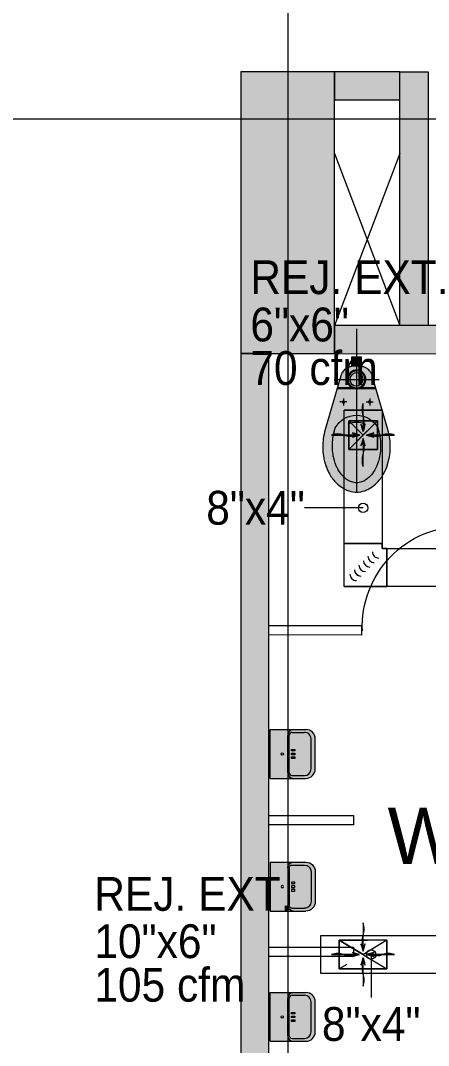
# Model space of a CAD drawing. Header units: metres. Extents: x 31.9 to 124, y -29 to 44.
# Drawn here: x 54.08 to 56.25, y -16.86 to -11.4 of the extents above; entities that cross this region are included whole.
import ezdxf
from ezdxf.enums import TextEntityAlignment as Align

# ---------------------------------------------------------------- set-up
doc = ezdxf.new("R2010")
doc.units = ezdxf.units.M
doc.header["$LTSCALE"] = 100
doc.linetypes.add('Hidden 1_5', pattern=[0.0022, 0.0015, -0.0007000000000000001])
for name, color, linetype, lineweight in [('A-DETL-GENF', 7, 'Continuous', 9), ('A-GENM', 7, 'Continuous', 18), ('ARQ', 8, 'Continuous', 0), ('M-HVAC-CDFF-IDEN', 7, 'Continuous', 9), ('M-HVAC-DUCT', 7, 'Continuous', 18), ('M-HVAC-DUCT-ANNO', 7, 'Hidden 1_5', 18), ('M-HVAC-DUCT-IDEN', 7, 'Continuous', 9)]:
    doc.layers.add(name, color=color, linetype=linetype, lineweight=lineweight)
doc.layers.add('M-HVAC-CDFF', color=8, linetype='Continuous', lineweight=18, true_color=0x414141)
doc.styles.add('ROMAN', font='ROMANS', dxfattribs={"width": 1.199999999999999})
doc.styles.add('SansSerif', font='SANSS__.TTF', dxfattribs={"width": 0.9, "height": 0.18})

# ---------------------------------------------------------------- blocks, each defined once
blk = doc.blocks.new('Est etapa 3 torre')
at = {"layer": 'ARQ'}
h = blk.add_hatch(color=256, dxfattribs=at)
h.paths.add_polyline_path([(1123.550369665541, -5959.123954161294), (1123.050369666239, -5959.123954159915), (1123.050369666188, -5957.623954159333), (1123.550369664792, -5957.623954160246)])
h.paths.add_polyline_path([(1116.050375337242, -5959.123954160397), (1115.55037533794, -5959.123954159018), (1115.55037533789, -5957.623954158436), (1116.050375336493, -5957.62395415935)])
h.paths.add_polyline_path([(1139.548002271606, -5959.123954160801), (1139.048002272304, -5959.123954159419), (1139.048002272254, -5957.623954158837), (1139.548002270857, -5957.623954159753)])
h.paths.add_polyline_path([(1132.050369663152, -5959.123954157691), (1131.55036966385, -5959.123954156312), (1131.5503696638, -5957.62395415573), (1132.050369662403, -5957.623954156643)])
h.paths.add_polyline_path([(1140.048002271932, -5967.648834832642), (1140.048002271216, -5968.148834830315), (1138.548002270169, -5968.148834831887), (1138.548002271234, -5967.648834835147)])
h.paths.add_polyline_path([(1124.050369665009, -5967.648834832642), (1124.050369664293, -5968.148834830315), (1122.550369663245, -5968.148834831893), (1122.550369664311, -5967.64883483515)])
h.paths.add_polyline_path([(1131.050369663013, -5967.648834830643), (1131.050369664625, -5968.148834827849), (1132.550369664392, -5968.148834828135), (1132.550369663245, -5967.648834830929)])
h.paths.add_polyline_path([(1115.050369661482, -5967.648834832642), (1115.050369662198, -5968.148834830315), (1116.550369663245, -5968.148834831891), (1116.55036966218, -5967.64883483515)])
h.paths.add_polyline_path([(1140.048002275612, -5975.648834831246), (1140.048002275245, -5976.148834827985), (1138.548002273965, -5976.148834830024), (1138.548002275379, -5975.648834831421)])
h.paths.add_polyline_path([(1124.050369668689, -5975.648834831246), (1124.050369668322, -5976.148834827985), (1122.550369667042, -5976.148834830028), (1122.550369668456, -5975.648834831425)])
h.paths.add_polyline_path([(1131.050369668206, -5975.648834829712), (1131.050369669352, -5976.148834828315), (1132.550369669236, -5976.148834827203), (1132.550369667857, -5975.648834828833)])
h.paths.add_polyline_path([(1115.050369657806, -5975.648834831245), (1115.050369658172, -5976.148834827985), (1116.550369659453, -5976.148834830028), (1116.550369658039, -5975.648834831425)])
h.paths.add_polyline_path([(1140.048002276585, -5985.748834849965), (1140.048002276335, -5986.248834847172), (1138.548002275986, -5986.248834849212), (1138.548002277167, -5985.748834850141)])
h.paths.add_polyline_path([(1124.050369669662, -5985.748834849965), (1124.050369669412, -5986.248834847172), (1122.550369669063, -5986.248834849215), (1122.550369670244, -5985.748834850145)])
h.paths.add_polyline_path([(1131.050369666967, -5985.748834848431), (1131.050369668696, -5986.248834846103), (1132.550369668579, -5986.248834844526), (1132.5503696672, -5985.748834846388)])
h.paths.add_polyline_path([(1115.050369656833, -5985.748834849965), (1115.050369657083, -5986.248834847172), (1116.550369657432, -5986.248834849215), (1116.55036965625, -5985.748834850145)])
h.paths.add_polyline_path([(1140.048002275122, -5993.748833660076), (1140.048002274872, -5994.248833657282), (1138.548002274523, -5994.248833659321), (1138.548002275704, -5993.748833660253)])
h.paths.add_polyline_path([(1124.050369674735, -5993.748834835296), (1124.050369674135, -5994.248834833666), (1122.550369673553, -5994.248834834312), (1122.550369674851, -5993.748834835245)])
h.paths.add_polyline_path([(1131.05036966913, -5993.748834832133), (1131.050369670626, -5994.248834830736), (1132.550369670626, -5994.248834830556), (1132.550369670061, -5993.748834831953)])
h.paths.add_polyline_path([(1115.050369656251, -5993.748831803234), (1115.05036965685, -5994.248831801604), (1116.550369657432, -5994.24883180225), (1116.550369656134, -5993.748831803183)])
h.paths.add_polyline_path([(1132.050360361903, -6003.426390492376), (1131.550360360856, -6003.426390492592), (1131.55037892044, -6004.921760868172), (1132.050378921489, -6004.921760867956)])
h.paths.add_polyline_path([(1138.152793372847, -6003.423836377518), (1139.652793369586, -6003.423836378164), (1139.652793369371, -6003.923836379212), (1138.152793372631, -6003.923836378566)])
h.paths.add_polyline_path([(1116.050375358679, -6004.924075674147), (1116.050375358034, -6003.424075677407), (1115.550375356986, -6003.424075677623), (1115.550375357632, -6004.924075674362)])
h.paths.add_polyline_path([(1123.550369687844, -6004.924075674602), (1123.550369687198, -6003.424075677864), (1123.050369686151, -6003.424075678078), (1123.050369686797, -6004.924075674819)])
h.paths.add_polyline_path([(1139.048002289701, -6011.948833649136), (1139.047996607098, -6009.548833710944), (1139.547996608146, -6009.548833711159), (1139.548002290749, -6011.948833649351)])
h.paths.add_polyline_path([(1131.55036967931, -6009.548833711391), (1131.550369680141, -6011.948833649351), (1132.050369680024, -6011.948833650998), (1132.050369679077, -6009.548833710711)])
h.paths.add_polyline_path([(1123.050369689387, -6009.548833711393), (1123.050369690218, -6011.948833649351), (1123.550369690101, -6011.948833650999), (1123.550369689154, -6009.548833710712)])
h.paths.add_polyline_path([(1116.050375342798, -6009.548833711051), (1116.050375341967, -6011.948833647704), (1115.550375342083, -6011.948833649351), (1115.550375343031, -6009.548833710371)])
for p, q in [((1123.300369664145, -5955.354215387314), (1123.300369691713, -6014.914148609518)), ((1113.670491922903, -6003.673836377351), (1145.333174937007, -6003.673839297823))]:
    blk.add_line(p, q, dxfattribs=at)
blk.add_lwpolyline([(1123.550369687844, -6004.924075674602), (1123.550369687198, -6003.424075677864), (1123.050369686151, -6003.424075678078), (1123.050369686797, -6004.924075674819)], close=True, dxfattribs=at)
blk = doc.blocks.new('P8P1P161')
at = {"layer": 'ARQ'}
h = blk.add_hatch(color=256, dxfattribs=at)
h.dxf.hatch_style = 1
h.paths.add_polyline_path([(-0.1300000000001091, 0), (0.1300000000001091, 0), (0.1299999999996544, -0.0799998301849883), (-0.1300000000001091, -0.0799997520584839)])
h.paths.add_polyline_path([(-0.0063202243982232, -0.0641073563760983, 1), (0.0063202243973137, -0.0641073599961146, 1)], flags=16)
h.paths.add_polyline_path([(-0.1300000000001091, -0.0799997520584839), (0.1299999999996544, -0.0799998301849883), (0.1300000000001091, -0.1233384151137216, 0.4142135623737434), (0.0999999999999091, -0.0933384151135215), (-0.1000000000003638, -0.0933384151135215, 0.4142135623735267), (-0.1300000000005639, -0.1233384151134942)])
h.paths.add_polyline_path([(-0.1000000000003638, -0.0933384151135215), (0.0999999999999091, -0.0933384151135215, -0.4142135623726949), (0.1300000000001091, -0.1233384151137216), (0.1300000000001091, -0.1900000000002819, -0.4142135623711642), (0.0799999999999273, -0.2400000000000091), (-0.080000000000382, -0.2400000000000091, -0.414213562373028), (-0.1300000000005639, -0.1900000000000546), (-0.1300000000005639, -0.1233384151132668, -0.4142135623714972)])
h.paths.add_polyline_path([(-0.0999999999999091, -0.1013732679386976, 0.4142135623734954), (-0.1149013541503336, -0.1162746220888948), (-0.1149013541498789, -0.1829362069750004, 0.4142135623726117), (-0.080000000000382, -0.2178375611247247), (0.0799999999994725, -0.2178375611247247, 0.4142135623739951), (0.1149013541498789, -0.1829362069747731), (0.1149013541494241, -0.1162746220884401, 0.4142135623726949), (0.0999999999999091, -0.1013732679386976)], flags=16)
h.paths.add_polyline_path([(-0.0239760535368987, -0.1136467838055069), (-0.0239760535368987, -0.1304232662969298), (-0.0160239464639744, -0.1304232662969298), (-0.0160239464639744, -0.1136467838055069)], flags=0)
h.paths.add_polyline_path([(-0.0039760535369169, -0.1136467838055069), (-0.0039760535369169, -0.1304232662967024), (0.0039760535360074, -0.1304232662967024), (0.0039760535360074, -0.1136467838055069)], flags=0)
h.paths.add_polyline_path([(0.0160239464630649, -0.1136467838055069), (0.0160239464630649, -0.1304232662969298), (0.0239760535359892, -0.1304232662967024), (0.0239760535359892, -0.1136467838052795)], flags=0)
h.paths.add_polyline_path([(-0.1149013541503336, -0.1162746220888948, -0.4142135623734955), (-0.0999999999999091, -0.1013732679386976), (0.0999999999999091, -0.1013732679386976, -0.4142135623726942), (0.1149013541494241, -0.1162746220884401), (0.1149013541498789, -0.1829362069747731, -0.4142135623735788), (0.0799999999994725, -0.2178375611247247), (-0.0799999999999273, -0.2178375611247247, -0.4142135623726114), (-0.1149013541494241, -0.1829362069752278)], flags=0)
h = blk.add_hatch(color=256, dxfattribs=at)
h.dxf.hatch_style = 1
h.paths.add_polyline_path([(-0.114901354150188, -0.1162746220885417), (-0.1149013541497514, -0.1829362069751623, 0.4142135623717373), (-0.0799999999999273, -0.2178375611248247), (0.0799999999998994, -0.2178375611248247, 0.4142135623753271), (0.1149013541497515, -0.1829362069747624), (0.1149013541492785, -0.1162746220883669, 0.4142135623716568), (0.0999999999994543, -0.1013732679386159), (-0.1000000000003699, -0.1013732679386159, 0.4142135623749738)])
h.paths.add_polyline_path([(0.0239760535359892, -0.1304232662967024), (0.0160239464630649, -0.1304232662969298), (0.0160239464630649, -0.1136467838055068), (0.0239760535359892, -0.1136467838052795)], flags=16)
h.paths.add_polyline_path([(0.0039760535360074, -0.1304232662967024), (-0.0039760535369168, -0.1304232662967024), (-0.0039760535369169, -0.1136467838055069), (0.0039760535360074, -0.1136467838055069)], flags=16)
h.paths.add_polyline_path([(-0.0160239464639744, -0.1304232662969298), (-0.0239760535368987, -0.1304232662969298), (-0.0239760535368987, -0.1136467838055068), (-0.0160239464639745, -0.1136467838055069)], flags=16)
for p, q in [((-0.1300000000001091, 0), (0.1300000000001091, 0)), ((-0.1300000000001091, 0), (-0.1300000000001091, -0.1233384151134942)), ((0.1300000000001091, 0), (0.1299999999996544, -0.1233384151137216)), ((-0.0999999999999091, -0.0933384151135215), (0.0999999999999091, -0.0933384151135215)), ((-0.0999999999999091, -0.1013732679386976), (0.0999999999999091, -0.1013732679386976)), ((-0.1300000000001091, -0.1233384151134942), (-0.1300000000001091, -0.1900000000000546)), ((-0.1149013541503336, -0.1162746220886675), (-0.1149013541498789, -0.1829362069750004)), ((-0.0239760535368987, -0.1304232662969298), (-0.0239760535368987, -0.1136467838055069)), ((-0.0239760535368987, -0.1136467838055069), (-0.0160239464639744, -0.1136467838055069)), ((-0.0160239464639744, -0.1304232662969298), (-0.0239760535368987, -0.1304232662969298)), ((-0.0160239464639744, -0.1136467838055069), (-0.0160239464639744, -0.1304232662969298)), ((-0.0039760535369169, -0.1136467838055069), (0.0039760535360074, -0.1136467838055069)), ((-0.0039760535369169, -0.1304232662967024), (-0.0039760535369169, -0.1136467838055069)), ((0.0039760535360074, -0.1304232662967024), (-0.0039760535369169, -0.1304232662967024)), ((0.0039760535360074, -0.1136467838055069), (0.0039760535360074, -0.1304232662967024)), ((0.0160239464630649, -0.1304232662969298), (0.0160239464630649, -0.1136467838055069)), ((0.0160239464630649, -0.1136467838055069), (0.0239760535359892, -0.1136467838052795)), ((0.0239760535359892, -0.1304232662967024), (0.0160239464630649, -0.1304232662969298)), ((0.0239760535359892, -0.1136467838052795), (0.0239760535359892, -0.1304232662967024)), ((0.1149013541494241, -0.1162746220886675), (0.1149013541498789, -0.1829362069750004)), ((0.1299999999996544, -0.1233384151137216), (0.1299999999996544, -0.1900000000000546)), ((-0.080000000000382, -0.2178375611249521), (0.0799999999999273, -0.2178375611249521)), ((-0.080000000000382, -0.2400000000002365), (0.0799999999999273, -0.2400000000000091))]:
    blk.add_line(p, q, dxfattribs=at)
blk.add_circle((-4.547e-13, -0.0641073581859928), 0.0063202243976441, dxfattribs=at)
for centre, radius, start, end in [((-0.1000000000003638, -0.1233384151134942), 0.03, 90, 180), ((-0.1000000000003638, -0.1162746220884401), 0.0149013541498242, 90, 180), ((0.0999999999999091, -0.1233384151134942), 0.03, 0, 90), ((0.0999999999994543, -0.1162746220884401), 0.0149013541498242, 0, 90), ((-0.080000000000382, -0.1900000000000546), 0.05, 180, 270), ((-0.0799999999999273, -0.1829362069750004), 0.0349013541498242, 180, 270), ((0.0799999999999273, -0.1829362069750004), 0.0349013541498242, 270, 0), ((0.0799999999999273, -0.1900000000000546), 0.05, 270, 0)]:
    blk.add_arc(centre, radius, start, end, dxfattribs=at)
at = {"layer": 'ARQ', "style": 'ROMAN', "width": 1.199999999999999}
for tag, flags, p in [('CODIN', 3, (0.0177172070357301, -0.6472347823655582)), ('CODIN0', 1, (-0.0319827929642997, -0.9753553299003668))]:
    blk.add_attdef(tag, text='', height=0.21, dxfattribs=dict(at, flags=flags)).set_placement(p, align=Align.MIDDLE)
blk = doc.blocks.new('PUERTA BAÑOS')
at = {"layer": 'ARQ'}
h = blk.add_hatch(color=256, dxfattribs=at)
edge = h.paths.add_edge_path()
edge.add_line((-0.0074999999487773, 0.0024999998868225), (-0.0075031825107885, -0.6277996641574646))
edge.add_arc((-0.01250318248631676, -0.6277996643612159), 0.004999999975528264, -89.99999766574399, 2.3348184754468093e-06, ccw=False)
edge.add_line((-0.0125031822826145, -0.6327996643367442), (-0.0325031823012978, -0.6327996648610679))
edge.add_arc((-0.03250318250481996, -0.627799664827046), 0.005000000034021905, 180.0000023323223, 270.0000023321921, ccw=False)
edge.add_line((-0.0375031825388419, -0.6277996650305795), (-0.0374999998602448, -0.002500000990949047))
edge.add_arc((-0.03249999982656623, -0.002500000845348063), 0.005000000033678566, 90.00000166789118, 180.0000016684638, ccw=False)
edge.add_line((-0.0324999999721172, 0.0024999991883305), (-0.0074999999487773, 0.0024999998868225))
for p, q in [((1.137e-13, 9.095e-13), (-0.0050000000047135, -5.77529e-11)), ((1.7461161e-09, -0.0599999999967622), (1.137e-13, 9.095e-13)), ((-0.029999999795109, -0.0050000008186544), (-0.0299999993294478, -0.0200000007744166)), ((-0.0050000000047135, -5.77529e-11), (-0.0250000000233399, -6.984919e-10)), ((-0.024999999324848, -0.0250000006626579), (-0.0049999993062784, -0.0250000000801265)), ((-0.0049999993062784, -0.0250000000801265), (-0.0050000000047135, -5.77529e-11)), ((-0.0050000000047135, -5.77529e-11), (-0.0049999982584836, -0.0600000001127228)), ((-0.0049999982584836, -0.0600000001127228), (1.7461161e-09, -0.0599999999967622))]:
    blk.add_line(p, q, dxfattribs=at)
blk.add_lwpolyline([(-0.0074999999487773, 0.0024999998868225), (-0.0075031825107885, -0.6277996641574646, -0.4142135623759698), (-0.0125031822826145, -0.6327996643367442), (-0.0325031823012978, -0.6327996648610679, -0.4142135623724264), (-0.0375031825388419, -0.6277996650305795), (-0.0374999998602448, -0.002500000990949, -0.4142135623760223), (-0.0324999999721172, 0.0024999991883305)], format="xyb", close=True, dxfattribs=at)
blk.add_circle((-0.0224999996133875, -0.0125000005932634), 0.0025000000013434, dxfattribs=at)
at = {"layer": 'ARQ', "ltscale": 0.1}
blk.add_arc((-0.034025017172155, -0.0259464447144637), 0.6068551286275402, 177.548312870002, 270.1436830651604, dxfattribs=at)
at = {"layer": 'ARQ'}
for centre, radius, start, end in [((-0.0249999997905093, -0.0050000006435766), 0.0050000000026502, 90.00000155563731, 180.0000015586185), ((-0.0249999993247343, -0.020000000658456), 0.0050000000028146, 180.00000155562, 270.0000015556374)]:
    blk.add_arc(centre, radius, start, end, dxfattribs=at)
blk = doc.blocks.new('INODORO')
at = {"layer": 'ARQ'}
h = blk.add_hatch(color=256, dxfattribs=at)
edge = h.paths.add_edge_path()
edge.add_line((0.167138879916763, 0.3874542567732533), (0.0841340761049431, 0.1014604439486232))
edge.add_arc((0.0166338178486854, 0.1199999999093961), 0.0700000000000085, 269.9999996867988, 344.64191253289164, ccw=False)
edge.add_line((0.0166338174658449, 0.0499999999087777), (-0.0166338174676777, 0.0500000000906038))
edge.add_arc((-0.016633817085733, 0.1200000000917498), 0.0699999999999481, 195.3580868407373, 269.99999968683017, ccw=False)
edge.add_line((-0.08413407554513701, 0.1014604448682803), (-0.1671388762304913, 0.3874542586008414))
edge.add_arc((0.1445241762276623, 0.4779091156929099), 0.3245241738887575, 179.9999996868257, 196.1844647994607, ccw=False)
edge.add_arc((0.1445241762258433, 0.4779091156929099), 0.3245241738885062, 162.8823672647612, 179.9999996868052, ccw=False)
edge.add_arc((0.0735606987828419, 0.4997642400489898), 0.2502714864526803, 143.3683697551233, 162.8823672647904, ccw=False)
edge.add_arc((0.0285611388035818, 0.5332224222456718), 0.1941964442831833, 119.1220158624026, 143.3683697551146, ccw=False)
edge.add_arc((2.9203875e-09, 0.5844902877188362), 0.1355097122808655, 89.99999968678691, 119.12201586236091, ccw=False)
edge.add_arc((2.9203875e-09, 0.5844902877179265), 0.1355097122805724, 60.877983511279126, 89.9999996868533, ccw=False)
edge.add_arc((-0.0285611335220324, 0.5332224225594473), 0.1941964442830499, 36.63162961851879, 60.87798351123172, ccw=False)
edge.add_arc((-0.0735606938687283, 0.4997642408529829), 0.2502714864527536, 17.117632108836688, 36.631629618503325, ccw=False)
edge.add_arc((-0.1445241715509269, 0.4779091172708834), 0.3245241738884838, -3.131308972115221e-07, 17.117632108913824, ccw=False)
edge.add_arc((-0.1445241715500174, 0.4779091172695189), 0.3245241738885833, 343.81552050504206, 359.9999996868814, ccw=False)
blk.add_hatch(color=256, dxfattribs=at).paths.add_polyline_path([(0.0249999999987267, 0.0500000000006367), (-0.0250000000005457, 0.0500000000020009), (-0.0250000000014552, 0), (0.0249999999996362, 4.547e-13)])
at = {"layer": 'ARQ', "extrusion": (-1.5566525472e-06, -4.4737095447e-06, 0.9999999999887814)}
for p, q in [((-0.0512779855508256, 0.2400000002935485, 13.501742092681), (-0.0887220123605062, 0.2400000004986396, 13.50174203439367)), ((-0.0699999990584388, 0.2212779869937549, 13.50174197978049), (-0.069999998852893, 0.2587220138016164, 13.50174214729419)), ((0.0512779876389118, 0.2399999997337545, 13.50174225232502), (0.0887220144476828, 0.2399999995291182, 13.50174231061236)), ((0.0700000009418886, 0.2212779862279603, 13.50174219771184), (0.0700000011456155, 0.2587220130349124, 13.50174236522554)), ((0.1029590844498784, 0.169999999450738, 13.50174201961486), (-0.1029590831250857, 0.1700000005789661, 13.50174169907182)), ((-0.0237486835449659, 0.1640000001457338, 13.50174179553264), (-0.1013111289695416, 0.1640000005691036, 13.50174167479486)), ((0.1013111302281118, 0.1639999994617938, 13.50174199020731), (0.0237486848026833, 0.1639999998856183, 13.50174186946954))]:
    blk.add_line(p, q, dxfattribs=at)
at = {"layer": 'ARQ', "extrusion": (-1.5566525472e-06, -4.4737095447e-06, 0.9999999999887814), "flags": 128}
for points, elevation in [([(0.1671388799180908, 0.3874542567674592), (0.0841340761063266, 0.1014604439433082, -0.0167011858539135), (0.0827460431519839, 0.0969962248799978, -0.0228064528630514), (0.0803759648998266, 0.0910701072474405, -0.0218209622997338), (0.0776118789034668, 0.0856244843505995, -0.0347514792471935), (0.0722630478320732, 0.0775101332194199, -0.0365712911506086), (0.065478668989913, 0.0698583952563556, -0.0439883392274098), (0.055953944524454, 0.0620868957062605, -0.0521847935260016), (0.0431115439781712, 0.0552008485319434, -0.0824963867723115), (0.0207382643283103, 0.0501204355199821, -0.0146682033006329), (0.016633817465493, 0.049999999907792), (-0.0166338174681699, 0.0500000000892362, -0.083908947042246), (-0.0396378349518565, 0.0538878592796746, -0.0986986279768356), (-0.0632296782828643, 0.0677618366508902, -0.0824963867874234), (-0.0776167863289649, 0.0856331925254456, -0.0521847935286534), (-0.0834107733392284, 0.0990038548847728, -0.0091466910465832), (-0.0841340755424673, 0.1014604448637169), (-0.1671388762315909, 0.3874542585969077, -0.0384382318810308), (-0.1773120912419022, 0.436227508481503, -0.0322098651645196), (-0.179999997662262, 0.4779091174592618, -0.0043562944650778), (-0.1799507307570857, 0.4835636869435682, -0.0347539822823099), (-0.1760397497963983, 0.5284532426546146, -0.0218184611944585), (-0.1704152023055578, 0.5561978587393114, -0.0137793666262375), (-0.1656243812009251, 0.573427761838207, -0.0090242503766358), (-0.1628101955625901, 0.5820115332269507, -0.0228039516042641), (-0.1543373170048916, 0.6031968815550527, -0.0218209623747577), (-0.1444549128022155, 0.6226666811719203, -0.0315147983743547), (-0.1272792173413599, 0.6490932225697252, -0.0032331399943346), (-0.1257677262995335, 0.6510988845571141, -0.0365712911242686), (-0.1069463219407443, 0.6723266531382831, -0.0439883392046276), (-0.0805225559546658, 0.693886688675776, -0.0220501206487333), (-0.0659486565789375, 0.7028695782688371, -0.0301025395815668), (-0.05125606195865599, 0.7099322979612929, -0.0824963867841922), (-0.0079446084483641, 0.7197669127161005, -0.0146663661885284), (3.6587572e-09, 0.719999999991422, -0.0839082790123927), (0.0445320610557226, 0.7124737941473592, -0.0433837691539921), (0.0659486637128932, 0.7028695775453342, -0.0550790149373282), (0.1007063471003309, 0.6781437026464371, -0.0508149280683712), (0.1272792238852709, 0.6490932211777436, -0.0315497034242814), (0.1444720595537028, 0.6226362692529773, -0.0521855455748661), (0.1651875980231962, 0.5748313444857477, -0.0014683863351956), (0.1656243869217695, 0.5734277600260388, -0.0425164554927479), (0.1773120686760742, 0.5195909348136257, -0.0322100287174995), (0.1800000023387562, 0.4779091154888416, -0.0043571310662072), (0.1799507165077342, 0.4722534601760911, -0.0347522301866887), (0.1760399391368104, 0.4273661615002933, -0.0218196117753596), (0.1704151328853481, 0.3996200761491883, -0.0097069137479181), (0.167138857705388, 0.3874541802362085)], 13.50184572046907), ([(2.10209143665e-05, 0.6700604028757108, 0.0146663662201114), (-0.0049980160714407, 0.6699131491592321, 0.0824963867754862), (-0.0323601810299641, 0.6637000962787579, 0.0447953269140428), (-0.0459570889083387, 0.6566657190582808, 0.0073747332536994), (-0.0496328151280998, 0.6542484947989952, 0.0439883391764525), (-0.0699262428530629, 0.6376904075384654, 0.0365712911168267), (-0.0843810639122695, 0.6213875009867291, 0.0188768098917693), (-0.0908717233557279, 0.6121897254497327, 0.015864262478818), (-0.0979042313401942, 0.6005909817039088, 0.0218209623995093), (-0.1063467931616888, 0.5839578847887129, 0.0228039516112901), (-0.11358519381172, 0.5658591904561657, 0.0179099563173766), (-0.1180962050232618, 0.5512265233249379, 0.0048944974453076), (-0.1195818378695009, 0.5454905562712559, 0.0218184611920648), (-0.124827357386251, 0.5196155991474912, 0.0347539822809637), (-0.1284747844892388, 0.477751068541692, 0.0043562944693063), (-0.1285207313875723, 0.4724775501558188, 0.0322098651650438), (-0.126013958070092, 0.4336047886186073, 0.0336196500379373), (-0.1180962058839448, 0.3937285768771058, 0.0103533777945605), (-0.1156160600690441, 0.3852294822167833, 0.0084883444845169), (-0.1133215334037229, 0.3783427035490652)], 13.50174109866126), ([(0.1133635720422624, 0.3783427023080597, 0.0009349440113181), (0.1136277496650072, 0.3790973919334771, 0.0179081190670982), (0.1181382446900456, 0.3937285755838043, 0.0048942608912736), (0.1196238084346395, 0.3994642646617991, 0.0218196117238312), (0.1248695692754063, 0.4253405920407407, 0.0347522301599872), (0.1285168065081305, 0.4672030177138213, 0.0043571310470062), (0.1285627710560046, 0.4724775487488305, 0.032210028726899), (0.1260559723300845, 0.5113505064617754, 0.0336194864654326), (0.1181382455515812, 0.5512265220270888, 0.0103527910675619), (0.1156582502073494, 0.5597251381185752, 0.0521855455776311), (0.0979609155770011, 0.6005650010045886, 0.0158991415559226), (0.0909137645516698, 0.6121897244565649, 0.0665105114334335), (0.0651759842235907, 0.6421578962907079, 0.0403733848146336), (0.0459991305885239, 0.6566657185562396, 0.0580937513201958), (0.0281543067209428, 0.6653056955411218, 0.0839082790044594), (2.10209143665e-05, 0.6700604028757108)], 13.50174109866127)]:
    blk.add_lwpolyline(points, format="xyb", dxfattribs=dict(at, elevation=elevation))
at = {"layer": 'ARQ', "ltscale": 0.25, "extrusion": (-1.5566525472e-06, -4.4737095447e-06, 0.9999999999887814), "elevation": 13.50174109866126}
for points in [[(2.10175234599e-05, -0.1499395971131048), (2.10215969494e-05, 0.7200604028791215)], [(-0.1199789826137919, 0.1200604028850315), (0.1200210176653818, 0.1200604028813935)]]:
    blk.add_lwpolyline(points, dxfattribs=at)
at = {"layer": 'ARQ', "extrusion": (-1.5566525472e-06, -4.4737095447e-06, 0.9999999999887814), "elevation": 13.50174109866127}
blk.add_lwpolyline([(0.0250210175254287, 0.0500604028859863), (-0.0249789824728811, 0.0500604028855315), (-0.0249789824750483, 6.04028866683e-05), (0.025021017524171, 6.04028866683e-05)], close=True, dxfattribs=at)
at = {"layer": 'ARQ', "extrusion": (-1.556652547174008e-06, -4.473709544709044e-06, 0.9999999999887812)}
blk.add_ellipse((2.1245228e-09, 0.438210434820121, 13.50174305923893), major_axis=(0.1210894758802731, -0.0421337682255033), ratio=0.9999999999887806, start_param=3.962815268545562, end_param=6.131667520141916, dxfattribs=at)
at = {"layer": 'ARQ', "extrusion": (-1.556652547168421e-06, -4.473709544710988e-06, 0.9999999999887813)}
blk.add_ellipse((2.1245228e-09, 0.438210434820121, 13.50174305923893), major_axis=(0.08626053019274069, -0.0300148395202315), ratio=0.9999999999887816, start_param=4.528682651413999, end_param=5.565800137270519, dxfattribs=at)
at = {"layer": 'ARQ', "extrusion": (-1.556652547069511e-06, -4.473709544810609e-06, 0.9999999999887813)}
for centre in [(-0.0699999989565754, 0.2400000003976856, 13.50174206353734), (0.07000000104375201, 0.2399999996282531, 13.50174228146869)]:
    blk.add_ellipse(centre, major_axis=(0.0056667529156613, -0.0019717787378508), ratio=0.9999999999887814, dxfattribs=at)
at = {"layer": 'ARQ', "extrusion": (-1.556652547155208e-06, -4.473709544715585e-06, 0.9999999999887815)}
blk.add_ellipse((3.881837e-10, 0.120000000015807, 13.50174163565786), major_axis=(0.0472229409644698, -0.0164314894835613), ratio=0.9999999999887814, dxfattribs=at)
at = {"layer": 'ARQ', "extrusion": (-1.556652547174209e-06, -4.473709544708974e-06, 0.9999999999887813)}
blk.add_ellipse((3.881837e-10, 0.120000000015807, 13.50174163565786), major_axis=(0.0425006468680414, -0.014788340535414), ratio=0.9999999999887812, dxfattribs=at)
at = {"layer": 'ARQ', "extrusion": (-1.556652547156365e-06, -4.473709544715183e-06, 0.9999999999887816)}
blk.add_ellipse((3.881837e-10, 0.120000000015807, 13.50174163565786), major_axis=(0.0330560586750786, -0.011502042638485), ratio=0.9999999999887814, dxfattribs=at)
blk = doc.blocks.new('P6-7-8')
at = {"layer": 'ARQ', "ltscale": 0.03}
h = blk.add_hatch(color=256, dxfattribs=at)
h.dxf.hatch_style = 1
h.paths.add_polyline_path([(129.3865621133843, -2853.855804506081), (129.3865621134357, -2854.005809336991), (129.7347591097323, -2854.005812471573), (129.7347591094476, -2853.855807643226)])
h.paths.add_polyline_path([(129.7347591042089, -2853.855807642994), (129.8847639346534, -2853.855807643057), (129.8847639376768, -2855.206729296698), (129.7347591103762, -2855.206729295236)])
h.paths.add_polyline_path([(132.4462888084984, -2855.356754535149), (132.4462888084984, -2855.206729295966), (129.3865621139901, -2855.2064112302), (129.3865621139901, -2855.356436469382)])
h.paths.add_polyline_path([(129.0366104135594, -2859.980488836386), (129.0365619734098, -2855.355804504832), (128.8865619759476, -2855.355804501174), (128.8866028129132, -2859.61510797262), (128.8865621027003, -2859.980483682531)])
h.paths.add_polyline_path([(132.4462332317758, -2858.531190915465), (132.2962079925928, -2858.531190915465), (132.2961985988152, -2855.356754535153), (132.4462238379981, -2855.356754535153)])
h.paths.add_polyline_path([(131.0459575716372, -2858.381174226039), (131.0461623731348, -2860.070768082228), (131.3462096694964, -2860.070768082228), (131.3462096694964, -2859.920510028152), (131.1970768258589, -2859.920717763606), (131.1960066738188, -2858.381174226039)])
h.paths.add_polyline_path([(132.4462353723156, -2859.920520186214), (132.2962101331327, -2859.920520186214), (132.2962031860268, -2860.570226184826), (132.4462284252097, -2860.570226184826)])
h.paths.add_polyline_path([(132.2462932880007, -2860.070778806225), (132.2962101331641, -2860.070569288396), (132.2962101331641, -2859.920520186214), (132.2462932880007, -2859.920729704043)])
h.paths.add_polyline_path([(128.886562301552, -2862.415180066459), (132.4462924995787, -2862.415179770738), (132.4462924995787, -2862.265130668557), (129.386562157413, -2862.265130964944), (129.3865621574585, -2862.380562136251), (128.8865623016661, -2862.380562134603)])
h.paths.add_polyline_path([(132.296246309827, -2861.77026801326), (132.2962433973955, -2862.265130954991), (132.4462924995771, -2862.265130954991), (132.4462954120086, -2861.77026801326)])
h.paths.add_polyline_path([(135.7619949586428, -2859.920520184995), (135.7619949586428, -2860.070524724243), (135.1955374785273, -2860.070524723945), (135.1955375160589, -2862.435182168386), (135.0454909214725, -2862.435182167988), (135.0454908839408, -2859.920520185247)])
h.paths.add_polyline_path([(138.3143842359016, -2859.920520186054), (138.3143842359016, -2860.070524718216), (137.8865621068339, -2860.070524718216), (137.8865621052548, -2859.980562135912), (137.3865621054877, -2859.980562136592), (137.3865621070624, -2860.070524721014), (136.9619949586429, -2860.070524723048), (136.9619949586429, -2859.920520186054)])
h.paths.add_polyline_path([(135.1955375148452, -2862.43518216822), (142.2381091023706, -2862.435182171283), (142.2381091023706, -2862.282483498081), (135.1955375148452, -2862.282483495018)])
h.paths.add_polyline_path([(140.5135419087342, -2859.920557914773), (140.5135419087342, -2860.070562451633), (139.5143842359046, -2860.070562453403), (139.5143842359046, -2859.920557915868)])
h.paths.add_polyline_path([(139.938931607318, -2862.282483496777), (140.0889782017589, -2862.282483497177), (140.088971238908, -2860.07056245434), (139.9389712414459, -2860.070562450678), (139.9389712414952, -2860.068550720262), (139.938931607318, -2862.282483496777), (139.9388850109212, -2862.282483496944)])
h.paths.add_polyline_path([(141.713541908734, -2859.920557913772), (141.713541908734, -2860.070562453472), (142.2381090916138, -2860.070562453114), (142.2381091027237, -2862.435182176465), (142.3881556973101, -2862.435182166168), (142.3881556862002, -2859.920557904517)])
h.paths.add_polyline_path([(145.384194758097, -2862.280588873095), (149.1853955403637, -2862.280566040151), (149.1853955403637, -2862.430615142018), (145.384194758097, -2862.430637974962)])
h.paths.add_polyline_path([(144.8341426026773, -2862.430615865846), (144.8341426025486, -2859.980594837533), (144.884189033276, -2859.980562539161), (144.8841947568858, -2862.380562136068), (145.3841624598501, -2862.38056213594), (145.38422705638, -2862.430615865715)])
h.paths.add_polyline_path([(148.6194685378462, -2860.7769417958), (148.6194930768113, -2862.280607882768), (148.4694439749453, -2862.280607882768), (148.4694194359802, -2860.7769417958)])
h.paths.add_polyline_path([(148.6194715538054, -2860.77693100904), (149.035349948716, -2860.77689073295), (149.035349948716, -2860.926939834816), (148.6194715538054, -2860.926980110905)])
h.paths.add_polyline_path([(149.1853955418451, -2860.776899953183), (149.1854200808102, -2862.280566040151), (149.0353709789442, -2862.280566040151), (149.0353464399791, -2860.776899953183)])
h.paths.add_polyline_path([(146.0333011162077, -2858.461107505001), (149.0353464456027, -2858.461026982122), (149.0353464456027, -2858.611076083988), (146.0333011162077, -2858.611156606866)])
h.paths.add_polyline_path([(146.4926317325221, -2857.519826286345), (146.4926348308288, -2858.461037697722), (146.6426839326948, -2858.461037697722), (146.6426808343881, -2857.519826286345)])
h.paths.add_polyline_path([(144.8327194737803, -2856.358996580593), (144.8341426025484, -2859.980562539272), (144.9841917044143, -2859.980562539272), (144.9827685756463, -2856.358996580593)])
h.paths.add_polyline_path([(145.1269687749877, -2858.461139007801), (144.983624109452, -2858.461127165491), (144.983624109452, -2858.611176267357), (145.1269687749877, -2858.611188109666)])
h.paths.add_polyline_path([(146.4926317325221, -2856.368983506348), (149.0353387694822, -2856.368964819929), (149.0353387694822, -2856.519013921795), (146.4926317325221, -2856.519032608213)])
h.paths.add_polyline_path([(149.1853878713036, -2856.368960826278), (149.1854128560719, -2857.572304531316), (149.0353637542059, -2857.572304531316), (149.0353387694377, -2856.368960826278)])
h.paths.add_polyline_path([(146.4925657651124, -2852.602064806326), (146.492647770036, -2854.161488035861), (146.642696871902, -2854.161488035861), (146.6426147538398, -2852.60206449095)])
h.paths.add_polyline_path([(148.5878608232197, -2852.604307698292), (146.4926317325221, -2852.600434649178), (146.4926317325221, -2852.450385547312), (148.5887487636601, -2852.454461795352)])
h.paths.add_polyline_path([(148.8053236954897, -2851.006034373854), (140.337522235782, -2851.006056756445), (140.3375222311408, -2851.156060957897), (148.8053236908486, -2851.156038575423)])
h.paths.add_polyline_path([(140.3375222334616, -2853.856754543055), (140.3378832284277, -2851.156060958846), (140.4878874307697, -2851.156054297139), (140.48752643592, -2853.856747881347)])
at = {"layer": 'ARQ'}
for p, q in [((129.3865621135633, -2854.290532604543), (129.7347591103751, -2855.20647635941)), ((129.7347591106577, -2854.290532604543), (129.3865621139578, -2855.206443878944))]:
    blk.add_line(p, q, dxfattribs=at)
for points in [[(129.3865621133843, -2853.855804506081), (129.3865621134357, -2854.005809336991), (129.7347591097323, -2854.005812471573), (129.7347591094476, -2853.855807643226)], [(129.7347591042089, -2853.855807642994), (129.8847639346534, -2853.855807643057), (129.8847639376768, -2855.206729296698), (129.7347591103762, -2855.206729295236)], [(132.4462888072671, -2855.356754535149), (132.4462888072671, -2855.206729295966), (129.3865621162324, -2855.2064112302), (129.3865621162324, -2855.356436469382)], [(129.0366104135594, -2859.980488836386), (129.0365619734098, -2855.355804504832), (128.8865619759476, -2855.355804501174), (128.8866028129132, -2859.61510797262), (128.8866028129132, -2859.61510797262), (128.8866028129132, -2859.61510797262), (128.8865621027003, -2859.980483682531), (128.8865621027003, -2859.980483682531)], [(129.5289746383792, -2856.854715422981), (129.0365802046415, -2856.853724058239), (129.0365745951756, -2856.803655277819), (129.1721316405515, -2856.803653857923), (129.1721316405515, -2856.803653857923), (129.528974638401, -2856.804652153768)], [(129.4864620575249, -2857.815916065931), (129.4864620575249, -2857.86591611513), (129.0364666983307, -2857.865916115131), (129.0364666983307, -2857.815916065932)], [(129.4864620575249, -2858.51591606593), (129.4864620575249, -2858.565916115129), (129.0364666983307, -2858.565916115131), (129.0364666983307, -2858.515916065931)]]:
    blk.add_lwpolyline(points, close=True, dxfattribs=at)
blk.add_blockref('Est etapa 3 torre', (-994.1638075738222, 3149.568271171783), dxfattribs=at)
at = {"layer": 'ARQ', "extrusion": (0, 0, -1), "zscale": -1}
for name, p, rotation in [('INODORO', (-129.5032261793233, -2855.37369506754, 13.5017404277563), 180.0000163624754), ('P8P1P161', (-129.0432180462699, -2858.194146435053), 270.0000165174564), ('P8P1P161', (-129.0432180462699, -2858.194146435053), 270.0000165174565)]:
    blk.add_blockref(name, p, dxfattribs=dict(at, rotation=rotation))
at = {"layer": 'ARQ', "ltscale": 0.0003, "xscale": -0.8784798838123716, "yscale": 0.8784798838123716, "zscale": 0.8784798838123716, "rotation": 179.9996933002925}
blk.add_blockref('PUERTA BAÑOS', (130.0971000450031, -2856.831502603251), dxfattribs=at)
at = {"layer": 'ARQ', "extrusion": (0, 0, -1), "xscale": -1, "zscale": -1}
for p, rotation in [((-129.0432180462699, -2857.487685746008), 269.9999834825436), ((-129.0432180462699, -2857.487685746008), 269.9999834825435), ((-129.0432180462699, -2858.887685746007), 269.9999834825435)]:
    blk.add_blockref('P8P1P161', p, dxfattribs=dict(at, rotation=rotation))
at = {"layer": 'ARQ'}
blk.add_text('Wc Hombres', height=0.3, rotation=0.06685865453028599, dxfattribs=at).set_placement((129.6689440304897, -2858.073056191327))
blk = doc.blocks.new('REJILLA EXTRACCION - 6_x6_-1710424-NIVEL 07')
at = {"layer": 'A-DETL-GENF', "lineweight": 18, "true_color": 0x00ff00}
for points in [[(-1.732587406877428e-14, 0.1680091996616222), (-1.732587406877428e-14, 0.102751985560396), (0.005074311569211704, 0.1243079911316015), (0.005074311569211704, 0.1464531940904254)], [(-0.01124999997696702, 0.05698034297572711), (2.805925305437995e-11, 0.01800919980325198), (0.01125000002051561, 0.05698034297572711), (2.424756075924961e-11, 0.03749477138846299)], [(-0.00507431156925502, 0.08119597998919924), (-0.005074311569263682, 0.05905077703038399), (-2.598881110316143e-14, 0.03749477145918721), (-1.732587406877428e-14, 0.102751985560396)], [(-0.1682750000000202, -7.796643330948428e-14), (-0.1030177858988027, -7.796643330948428e-14), (-0.1245737914699995, 0.005074311569159727), (-0.1467189944288234, 0.005074311569151064)], [(-0.05724614331410783, 0.01125000002044631), (-0.03776057172686103, 2.419558313704329e-11), (-0.05724614331412516, -0.011249999977019), (-0.01827500014165002, 2.799861249513924e-11)], [(0.01827500014160671, 2.799861249513924e-11), (0.05724614331408184, -0.01124999997702767), (0.03776057172681772, 2.41869202000089e-11), (0.05724614331408184, 0.01125000002045497)], [(0.1030177858987594, -8.662937034387142e-14), (0.1682749999999769, -8.662937034387142e-14), (0.1467189944287801, 0.005074311569159727), (0.1245737914699649, 0.005074311569151064)], [(-0.1030177858988027, -7.796643330948428e-14), (-0.08146178032760595, -0.005074311569324323), (-0.05931657736879069, -0.00507431156931566), (-0.03776057179757659, -7.796643330948428e-14)], [(-0.01124999997695836, -0.05698034297588304), (2.4256223696284e-11, -0.03749477138862758), (0.01125000002052427, -0.05698034297588304), (2.805059011734556e-11, -0.01800919980341657)], [(-0.00507431156925502, -0.05905077703053992), (-0.00507431156925502, -0.0811959799893725), (-1.732587406877428e-14, -0.1027519855605693), (-1.732587406877428e-14, -0.03749477145934314)], [(0.03776057179753328, -7.796643330948428e-14), (0.05931657736873872, -0.00507431156931566), (0.08146178032755397, -0.005074311569324323), (0.1030177858987594, -8.662937034387142e-14)], [(-1.732587406877428e-14, -0.1027519855605693), (-1.732587406877428e-14, -0.1680091996617781), (0.005074311569211704, -0.1464531940905813), (0.005074311569211704, -0.1243079911317661)]]:
    blk.add_hatch(color=3, dxfattribs=at).paths.add_polyline_path(points)
at = {"layer": 'A-DETL-GENF', "color": 3, "true_color": 0x00ff00}
for p, q in [((6.831368803972282e-16, 0.168009199661704), (2.875373469035371e-16, 0.1027519855604849)), ((2.427051914165031e-11, 0.03749477138854408), (-0.0112499999769441, 0.05698034297580819)), ((-0.01124999997694418, 0.05698034297580839), (2.807948701888385e-11, 0.01800919980333402)), ((1.140101739104896e-16, 0.03749477145926518), (5.096097074041845e-16, 0.1027519855604849)), ((2.80794807894715e-11, 0.01800919980333397), (0.01125000002053564, 0.05698034297580392)), ((0.01125000002053566, 0.05698034297580399), (2.427052092635051e-11, 0.03749477138854408)), ((-0.01827500014162847, 2.807888198015512e-11), (-0.05724614331409845, 0.01125000002053493)), ((-0.05724614331409852, 0.01125000002053495), (-0.03776057172683858, 2.426986739911819e-11)), ((-0.03776057172683858, 2.426986516734186e-11), (-0.05724614331410265, -0.01124999997694481)), ((-0.05724614331410285, -0.01124999997694489), (-0.01827500014162852, 2.807888636602307e-11)), ((-0.0182750001416263, 2.807825817746343e-11), (-0.04425576225660738, 0.007500000023049269)), ((-0.04425576225369713, -0.007499999976950697), (-0.01827500014162632, 2.807825610351422e-11)), ((-0.007499999976950025, 0.04398996191540265), (2.807885464140014e-11, 0.01800919980333182)), ((2.807885698677981e-11, 0.0180091998033318), (0.007500000023049941, 0.04398996191831286)), ((0.05724614331409845, 0.01125000002053493), (0.01827500014162847, 2.807888425104821e-11)), ((0.0182750001416263, 2.807825817746343e-11), (0.04425576225660738, 0.007500000023049269)), ((0.04425576225369713, -0.007499999976950697), (0.01827500014162632, 2.807825610351422e-11)), ((0.01827500014162852, 2.807888726759228e-11), (0.05724614331410285, -0.01124999997694489)), ((0.03776057172683858, 2.426986781106044e-11), (0.05724614331409852, 0.01125000002053495)), ((0.05724614331410265, -0.01124999997694481), (0.03776057172683858, 2.426986528414332e-11)), ((-0.1682749999999985, -3.40332742497596e-16), (-0.1030177858987794, -5.511846188652166e-16)), ((-0.03776057179755968, -5.399641347321918e-16), (-0.1030177858987794, -3.291122583645693e-16)), ((2.807948607690865e-11, -0.01800919980333402), (-0.01124999997694418, -0.05698034297580839)), ((-0.0112499999769441, -0.05698034297580819), (2.427051881137565e-11, -0.03749477138854408)), ((-0.007499999976950025, -0.04398996191540265), (2.807885464140014e-11, -0.01800919980333182)), ((2.807885698677981e-11, -0.0180091998033318), (0.007500000023049941, -0.04398996191831286)), ((0.01125000002053564, -0.05698034297580392), (2.807948067395927e-11, -0.01800919980333397)), ((5.096097074041845e-16, -0.1027519855604849), (1.140101739104896e-16, -0.03749477145926518)), ((2.427052178536889e-11, -0.03749477138854408), (0.01125000002053566, -0.05698034297580399)), ((0.1030177858987794, -3.291122583645693e-16), (0.03776057179755968, -5.399641347321918e-16)), ((0.1030177858987794, -5.511846188652166e-16), (0.1682749999999985, -3.40332742497596e-16)), ((2.875373469035371e-16, -0.1027519855604849), (6.831368803972282e-16, -0.168009199661704))]:
    blk.add_line(p, q, dxfattribs=at)
for centre, radius, start, end in [((-0.09028563226140028, 0.1353805926110947), 0.09600063224220978, 340.1304925483827, 19.86950745161587), ((0.0902856322614012, 0.0701233785098745), 0.0960006322422099, 160.130492548383, 199.8695074516159), ((-0.1356463929493889, -0.09028563226140121), 0.0960006322422097, 70.1304925483832, 109.8695074516161), ((0.1356463929493889, -0.0902856322614012), 0.09600063224220967, 70.13049254838394, 109.8695074516168), ((-0.07038917884816925, 0.09028563226140043), 0.09600063224220978, 250.1304925483828, 289.8695074516161), ((0.0902856322614012, -0.0701233785098745), 0.09600063224220988, 160.1304925483838, 199.8695074516166), ((0.07038917884816925, 0.09028563226140043), 0.09600063224220981, 250.1304925483832, 289.8695074516164), ((-0.09028563226140027, -0.1353805926110947), 0.09600063224220978, 340.1304925483838, 19.86950745161698)]:
    blk.add_arc(centre, radius, start, end, dxfattribs=at)
at = {"layer": 'M-HVAC-CDFF', "color": 3, "true_color": 0x00ff00}
for p, q in [((0.07620000000000125, 0.07620000000000073), (-0.07619999999999859, 0.07620000000000073)), ((-0.07619999999999859, 0.07620000000000073), (-0.07619999999999859, -0.07620000000000442)), ((-0.07619999999999859, 0.07620000000000073), (0.07620000000000125, -0.07620000000000442)), ((0.07620000000000125, -0.07620000000000443), (0.07620000000000125, 0.07620000000000071)), ((-0.07619999999999859, -0.07620000000000443), (0.07620000000000125, -0.07620000000000443))]:
    blk.add_line(p, q, dxfattribs=at)
blk = doc.blocks.new('M_Rectangular Takeoff - LAMINA-1710448-NIVEL 07')
at = {"layer": 'M-HVAC-DUCT', "color": 3, "true_color": 0x00ff00}
for p, q in [((57.11679645940954, -13.53158259166566), (56.96439645940954, -13.53158259166566)), ((56.96439645940954, -13.53158259166566), (56.96439645940954, -13.68398259166566)), ((56.96439645940954, -13.53158259166566), (56.96439645940954, -13.68398259166566)), ((57.11679645940954, -13.53158259166566), (56.96439645940954, -13.53158259166566)), ((56.96439645940954, -13.53158259166566), (56.96439645940954, -13.68398259166566)), ((57.11679645940954, -13.53158259166566), (56.96439645940954, -13.53158259166566)), ((57.11679645940954, -13.68398259166566), (57.11679645940954, -13.53158259166566)), ((57.11679645940954, -13.68398259166566), (57.11679645940954, -13.53158259166566)), ((57.11679645940954, -13.68398259166566), (57.11679645940954, -13.53158259166566)), ((56.96439645940954, -13.68398259166566), (57.11679645940954, -13.68398259166566)), ((56.96439645940954, -13.68398259166566), (57.11679645940954, -13.68398259166566)), ((56.96439645940954, -13.68398259166566), (57.11679645940954, -13.68398259166566))]:
    blk.add_line(p, q, dxfattribs=at)
blk = doc.blocks.new('Rectangular Elbow - Mitered - Single Thickness Vanes - LAMINA-1716448-NIVEL 07')
at = {"layer": 'A-GENM', "color": 3, "true_color": 0x00ff00}
for centre, radius, start, end in [((55.98715837461726, -14.22925239315393), 0.03386666666665508, 180.0000140960817, 270.0000140960818), ((55.98715837461756, -14.22925360476144), 0.03386666666666219, 180.0000140960817, 270.0000140960818), ((55.93926368708809, -14.2771471042461), 0.03386666666425878, 180.0000140960806, 270.0000140960802), ((55.93926368708839, -14.2771483158536), 0.03386666666666929, 180.0000140960729, 270.0000140960725), ((55.96321103085268, -14.25319974870001), 0.03386666666666219, 180.0000140960817, 270.0000140960818), ((55.96321103085297, -14.25320096030752), 0.03386666666665508, 180.0000140960817, 270.0000140960818), ((55.86742165579435, -14.34898917088433), 0.03386666666666929, 180.0000140960817, 270.0000140960818), ((55.86742165579464, -14.34899038249184), 0.03386666666666929, 180.0000140960735, 270.0000140960731), ((55.89136899955893, -14.32504181533825), 0.03386666666666929, 180.0000140960735, 270.0000140960731), ((55.89136899955922, -14.32504302694576), 0.03386666666666929, 180.0000140960817, 270.0000140960818), ((55.91531634332351, -14.30109445979217), 0.03386666666425877, 180.0000140960806, 270.0000140960802), ((55.91531634332381, -14.30109567139968), 0.03386666666425878, 180.0000140960806, 270.0000140960802)]:
    blk.add_arc(centre, radius, start, end, dxfattribs=at)
at = {"layer": 'M-HVAC-DUCT', "color": 3, "true_color": 0x00ff00}
for p, q in [((56.0049426401963, -14.18606811257831), (55.80174264019631, -14.18606816257019)), ((55.80174269643716, -14.41466816255392), (55.80174264019631, -14.18606816257019)), ((55.8017426401966, -14.18606937417769), (56.00494264019659, -14.18606932418582)), ((55.80174269643746, -14.41466937416142), (55.8017426401966, -14.18606937417769)), ((56.00494264644528, -14.2114681125765), (56.0049426401963, -14.18606811257831)), ((56.00494264019659, -14.18606932418582), (56.00494264644557, -14.211469324184)), ((56.00494264644528, -14.2114681125765), (56.03034264644528, -14.21146810632751)), ((56.03034264644558, -14.21146931793502), (56.00494264644557, -14.211469324184)), ((56.03034264644528, -14.21146810632751), (56.03034269643715, -14.41466810631306)), ((56.03034269643744, -14.41466931792056), (56.03034264644558, -14.21146931793502)), ((56.03034269643715, -14.41466810631306), (55.80174269643716, -14.41466816255392)), ((55.80174269643746, -14.41466937416142), (56.03034269643744, -14.41466931792056))]:
    blk.add_line(p, q, dxfattribs=at)
blk = doc.blocks.new('REJILLA EXTRACCION - 10_x6_-1975830-NIVEL 07')
at = {"layer": 'A-DETL-GENF', "lineweight": 18, "true_color": 0x00ff00}
for points in [[(5.197762220632285e-14, 0.102751985560474), (0.005074311569289671, 0.1243079911316708), (0.005074311569289671, 0.1464531940904947), (6.064055924070999e-14, 0.1680091996616828)], [(2.813721948768944e-11, 0.01800919980332128), (0.01125000002059358, 0.05698034297578775), (2.432552719255909e-11, 0.03749477138853229), (-0.01124999997688906, 0.05698034297578775)], [(5.197762220632285e-14, 0.03749477145924784), (5.197762220632285e-14, 0.102751985560474), (-0.005074311569185716, 0.08119597998926854), (-0.005074311569185716, 0.05905077703045329)], [(-0.1682749999999422, -8.662937034387142e-15), (-0.1030177858987248, -8.662937034387142e-15), (-0.1245737914699302, 0.005074311569220368), (-0.1467189944287455, 0.005074311569229031)], [(-0.05724614331404719, -0.01124999997695836), (-0.01827500014158072, 2.805925305437995e-11), (-0.05724614331403852, 0.01125000002052427), (-0.03776057172679173, 2.4256223696284e-11)], [(0.05724614331415981, -0.01124999997695836), (0.03776057172689568, 2.4256223696284e-11), (0.05724614331415114, 0.01125000002051561), (0.01827500014168468, 2.806791599141434e-11)], [(0.1030177858988374, -1.732587406877428e-14), (0.1682750000000549, -1.732587406877428e-14), (0.1467189944288581, 0.005074311569211704), (0.1245737914700428, 0.005074311569220368)], [(-0.08146178032752799, -0.00507431156925502), (-0.05931657736871273, -0.00507431156925502), (-0.03776057179750728, -1.732587406877428e-14), (-0.1030177858987248, -8.662937034387142e-15)], [(-0.01124999997688906, -0.0569803429758224), (2.432552719255909e-11, -0.03749477138855828), (0.01125000002060224, -0.0569803429758224), (2.812855655065505e-11, -0.01800919980334727)], [(6.064055924070999e-14, -0.1027519855604913), (5.197762220632285e-14, -0.03749477145927383), (-0.005074311569177053, -0.05905077703047928), (-0.005074311569177053, -0.08119597998929454)], [(0.05931657736881669, -0.005074311569246356), (0.08146178032763195, -0.005074311569246356), (0.1030177858988374, -1.732587406877428e-14), (0.03776057179761124, -1.732587406877428e-14)], [(6.064055924070999e-14, -0.1680091996617175), (0.005074311569289671, -0.1464531940905207), (0.005074311569298334, -0.1243079911316968), (6.064055924070999e-14, -0.1027519855604913)]]:
    blk.add_hatch(color=3, dxfattribs=at).paths.add_polyline_path(points)
at = {"layer": 'A-DETL-GENF', "color": 3, "true_color": 0x00ff00}
for p, q in [((6.831368803972282e-16, 0.168009199661704), (2.875373469035371e-16, 0.1027519855604849)), ((2.427051914165031e-11, 0.03749477138854408), (-0.0112499999769441, 0.05698034297580819)), ((-0.01124999997694418, 0.05698034297580839), (2.807948701888385e-11, 0.01800919980333402)), ((1.140101739104896e-16, 0.03749477145926518), (5.096097074041845e-16, 0.1027519855604849)), ((2.80794807894715e-11, 0.01800919980333397), (0.01125000002053564, 0.05698034297580392)), ((0.01125000002053566, 0.05698034297580399), (2.427052092635051e-11, 0.03749477138854408)), ((-0.01827500014162847, 2.807888198015512e-11), (-0.05724614331409845, 0.01125000002053493)), ((-0.05724614331409852, 0.01125000002053495), (-0.03776057172683858, 2.426986739911819e-11)), ((-0.03776057172683858, 2.426986516734186e-11), (-0.05724614331410265, -0.01124999997694481)), ((-0.05724614331410285, -0.01124999997694489), (-0.01827500014162852, 2.807888636602307e-11)), ((-0.0182750001416263, 2.807825817746343e-11), (-0.04425576225660738, 0.007500000023049269)), ((-0.04425576225369713, -0.007499999976950697), (-0.01827500014162632, 2.807825610351422e-11)), ((-0.007499999976950025, 0.04398996191540265), (2.807885464140014e-11, 0.01800919980333182)), ((2.807885698677981e-11, 0.0180091998033318), (0.007500000023049941, 0.04398996191831286)), ((0.05724614331409845, 0.01125000002053493), (0.01827500014162847, 2.807888425104821e-11)), ((0.0182750001416263, 2.807825817746343e-11), (0.04425576225660738, 0.007500000023049269)), ((0.04425576225369713, -0.007499999976950697), (0.01827500014162632, 2.807825610351422e-11)), ((0.01827500014162852, 2.807888726759228e-11), (0.05724614331410285, -0.01124999997694489)), ((0.03776057172683858, 2.426986781106044e-11), (0.05724614331409852, 0.01125000002053495)), ((0.05724614331410265, -0.01124999997694481), (0.03776057172683858, 2.426986528414332e-11)), ((-0.1682749999999985, -3.40332742497596e-16), (-0.1030177858987794, -5.511846188652166e-16)), ((-0.03776057179755968, -5.399641347321918e-16), (-0.1030177858987794, -3.291122583645693e-16)), ((2.807948607690865e-11, -0.01800919980333402), (-0.01124999997694418, -0.05698034297580839)), ((-0.0112499999769441, -0.05698034297580819), (2.427051881137565e-11, -0.03749477138854408)), ((-0.007499999976950025, -0.04398996191540265), (2.807885464140014e-11, -0.01800919980333182)), ((2.807885698677981e-11, -0.0180091998033318), (0.007500000023049941, -0.04398996191831286)), ((0.01125000002053564, -0.05698034297580392), (2.807948067395927e-11, -0.01800919980333397)), ((5.096097074041845e-16, -0.1027519855604849), (1.140101739104896e-16, -0.03749477145926518)), ((2.427052178536889e-11, -0.03749477138854408), (0.01125000002053566, -0.05698034297580399)), ((0.1030177858987794, -3.291122583645693e-16), (0.03776057179755968, -5.399641347321918e-16)), ((0.1030177858987794, -5.511846188652166e-16), (0.1682749999999985, -3.40332742497596e-16)), ((2.875373469035371e-16, -0.1027519855604849), (6.831368803972282e-16, -0.168009199661704))]:
    blk.add_line(p, q, dxfattribs=at)
for centre, radius, start, end in [((-0.09028563226140028, 0.1353805926110947), 0.09600063224220978, 340.1304925483827, 19.86950745161587), ((0.0902856322614012, 0.0701233785098745), 0.0960006322422099, 160.130492548383, 199.8695074516159), ((-0.1356463929493889, -0.09028563226140121), 0.0960006322422097, 70.1304925483832, 109.8695074516161), ((0.1356463929493889, -0.0902856322614012), 0.09600063224220967, 70.13049254838394, 109.8695074516168), ((-0.07038917884816925, 0.09028563226140043), 0.09600063224220978, 250.1304925483828, 289.8695074516161), ((0.0902856322614012, -0.0701233785098745), 0.09600063224220988, 160.1304925483838, 199.8695074516166), ((0.07038917884816925, 0.09028563226140043), 0.09600063224220981, 250.1304925483832, 289.8695074516164), ((-0.09028563226140027, -0.1353805926110947), 0.09600063224220978, 340.1304925483838, 19.86950745161698)]:
    blk.add_arc(centre, radius, start, end, dxfattribs=at)
at = {"layer": 'M-HVAC-CDFF', "color": 3, "true_color": 0x00ff00}
for p, q in [((0.1270000000000013, 0.07620000000000073), (-0.1269999999999986, 0.07620000000000073)), ((-0.1269999999999986, 0.07620000000000073), (-0.1269999999999986, -0.07620000000000442)), ((-0.1269999999999986, 0.07620000000000073), (0.1270000000000013, -0.07620000000000442)), ((0.1270000000000013, -0.07620000000000443), (0.1270000000000013, 0.07620000000000071)), ((-0.1269999999999986, -0.07620000000000443), (0.1270000000000013, -0.07620000000000443))]:
    blk.add_line(p, q, dxfattribs=at)
blk = doc.blocks.new('M_Rectangular Takeoff - LAMINA-1980375-NIVEL 07')
at = {"layer": 'M-HVAC-DUCT', "color": 3, "true_color": 0x00ff00}
for p, q in [((55.77634331379585, -16.29760832363873), (55.77634328264429, -16.45000832363873)), ((55.77634332611957, -16.29760832363873), (55.77634329496802, -16.45000832363873)), ((55.77634332685901, -16.29760832363873), (55.77634329570746, -16.45000832363873)), ((56.03034331379584, -16.29760837555799), (55.77634331379585, -16.29760832363873)), ((56.030343326859, -16.29760837555799), (55.77634332685901, -16.29760832363873)), ((56.03034332611957, -16.29760837555799), (55.77634332611957, -16.29760832363873)), ((56.03034328264428, -16.45000837555799), (56.03034331379584, -16.29760837555799)), ((56.03034329496801, -16.45000837555799), (56.03034332611957, -16.29760837555799)), ((56.03034329570745, -16.45000837555799), (56.030343326859, -16.29760837555799)), ((55.77634328264429, -16.45000832363873), (56.03034328264428, -16.45000837555799)), ((55.77634329496802, -16.45000832363873), (56.03034329496801, -16.45000837555799)), ((55.77634329570746, -16.45000832363873), (56.03034329570745, -16.45000837555799))]:
    blk.add_line(p, q, dxfattribs=at)

msp = doc.modelspace()

# ---------------------------------------------------------------- linework, layer by layer
at = {"layer": 'M-HVAC-DUCT', "color": 3, "true_color": 0x00ff00}
for p, q in [((56.00492140812721, -13.47592536837548), (55.80172140812721, -13.47592541836735)), ((55.80172158283933, -14.18607085757982), (55.80172140812722, -13.47592541836735)), ((55.80172140812833, -13.47592989944932), (56.00492140812833, -13.47592984945744)), ((56.00492140812722, -13.47592536837548), (56.00492158283933, -14.18607080758794)), ((55.82712143518462, -13.68398243809323), (55.82712143518462, -13.53158243809323)), ((55.97952143518462, -13.53158243809323), (55.82712143518462, -13.53158243809323)), ((55.97952143518462, -13.53158243809323), (55.97952143518462, -13.68398243809323)), ((55.97952143518462, -13.68398243809323), (55.82712143518462, -13.68398243809323)), ((55.80172158283823, -14.18606637649786), (56.00492158283822, -14.18606632650598)), ((56.00492158283934, -14.18607080758794), (55.80172158283934, -14.18607085757982)), ((56.03032158908778, -14.21146856078894), (56.83737623477732, -14.21146836223512)), ((56.03032163907962, -14.41466856078893), (56.03032158908778, -14.21146856078894)), ((56.83737628476916, -14.41466836223512), (56.03032163907962, -14.41466856078893)), ((55.67897633337962, -16.47540823643842), (55.67897633337962, -16.27220823643842)), ((55.67897633337962, -16.2722082364384), (56.35737633337961, -16.27220823643838)), ((55.77632223761036, -16.45000817230362), (55.77632226876191, -16.29760817230362)), ((56.03032226876192, -16.29760822422288), (55.77632226876192, -16.29760817230363)), ((56.03032226876191, -16.29760822422288), (56.03032223761036, -16.45000822422288)), ((56.35737633337961, -16.47540823643839), (55.67897633337962, -16.4754082364384)), ((56.03032223761037, -16.45000822422288), (55.77632223761036, -16.45000817230362))]:
    msp.add_line(p, q, dxfattribs=at)
at = {"layer": 'M-HVAC-DUCT-ANNO', "color": 3, "true_color": 0x00ff00}
for p, q in [((55.82712143518462, -13.68398243809323), (55.82712143518462, -13.53158243809323)), ((55.82712143518462, -13.53158243809323), (55.97952143518462, -13.53158243809323)), ((55.97952143518462, -13.53158243809323), (55.82712143518462, -13.68398243809323)), ((55.90332143518462, -13.60778243809323), (55.82712143518462, -13.53158243809323)), ((55.97952143518462, -13.53158243809323), (55.97952143518462, -13.68398243809323)), ((55.97952143518462, -13.68398243809323), (55.82712143518462, -13.68398243809323)), ((55.77632222528663, -16.45000817230362), (55.77632225643818, -16.29760817230362)), ((56.03032225643818, -16.29760822422288), (55.77632222528663, -16.45000817230362)), ((55.77632225643818, -16.29760817230363), (56.03032225643818, -16.29760822422288)), ((55.9033222408624, -16.37380819826325), (55.77632225643818, -16.29760817230363)), ((56.03032225643818, -16.29760822422288), (56.03032222528662, -16.45000822422288)), ((56.03032222528662, -16.45000822422288), (55.77632222528663, -16.45000817230362))]:
    msp.add_line(p, q, dxfattribs=at)
at = {"layer": 'M-HVAC-DUCT-IDEN'}
for p, q in [((55.90332153610078, -13.99609448899025), (55.59123560380601, -13.9960945658079)), ((55.94586909675759, -16.3738082364384), (55.94586909675759, -16.60197596238935))]:
    msp.add_line(p, q, dxfattribs=at)
for centre, radius in [((55.90332153610078, -13.99609448899025), 0.02500000000000686), ((55.94586909675759, -16.3738082364384), 0.02500000000000568)]:
    msp.add_circle(centre, radius, dxfattribs=at)

# ---------------------------------------------------------------- block references
at = {"layer": 'ARQ', "linetype": 'Continuous'}
msp.add_blockref('P6-7-8', (-73.63483177610203, 2842.181912104973), dxfattribs=at)
at = {"layer": 'M-HVAC-CDFF', "color": 3, "true_color": 0x00ff00}
for name, p, rotation in [('REJILLA EXTRACCION - 6_x6_-1710424-NIVEL 07', (55.90332143518463, -13.60778243809323), 90.00001636247532), ('REJILLA EXTRACCION - 10_x6_-1975830-NIVEL 07', (55.90332222510366, -16.37380819826325), 1.633365160294388e-05)]:
    msp.add_blockref(name, p, dxfattribs=dict(at, rotation=rotation))
at = {"layer": 'M-HVAC-DUCT', "color": 3, "true_color": 0x00ff00}
for name, p in [('M_Rectangular Takeoff - LAMINA-1710448-NIVEL 07', (-1.13727502422492, 1.535724223344914e-07)), ('Rectangular Elbow - Mitered - Single Thickness Vanes - LAMINA-1716448-NIVEL 07', (-2.105735765667305e-05, 1.513351080006942e-07)), ('M_Rectangular Takeoff - LAMINA-1980375-NIVEL 07', (-2.105735765667305e-05, 1.513351080006942e-07))]:
    msp.add_blockref(name, p, dxfattribs=at)

# ---------------------------------------------------------------- texts
at = {"layer": 'M-HVAC-CDFF-IDEN', "char_height": 0.1799999999999998, "attachment_point": 1, "style": 'SansSerif'}
for s, insert, width in [('REJ. EXT.', (55.30248956955555, -12.67744603097447), 1.255442624999999), ('6"x6"', (55.30248956955555, -12.92945566036921), 0.6277213124999994), ('70 cfm', (55.30248956955555, -13.16131399412214), 0.8081009999999993), ('REJ. EXT.', (54.47103800174686, -15.96078707831278), 1.255442624999999), ('10"x6"', (54.47103800174686, -16.21279670770752), 0.7792402499999991), ('105 cfm', (54.47103800174686, -16.44465504146045), 0.959619937499999)]:
    msp.add_mtext(s, dxfattribs=dict(at, insert=insert, width=width))
at = {"layer": 'M-HVAC-DUCT-IDEN', "char_height": 0.1799999999999998, "width": 0.6277213124999994, "attachment_point": 1, "style": 'SansSerif'}
for insert in [(55.06743560380601, -13.90510498247457), (55.68396909675759, -16.65348637905601)]:
    msp.add_mtext('8"x4"', dxfattribs=dict(at, insert=insert))

doc.saveas('drawing.dxf')
